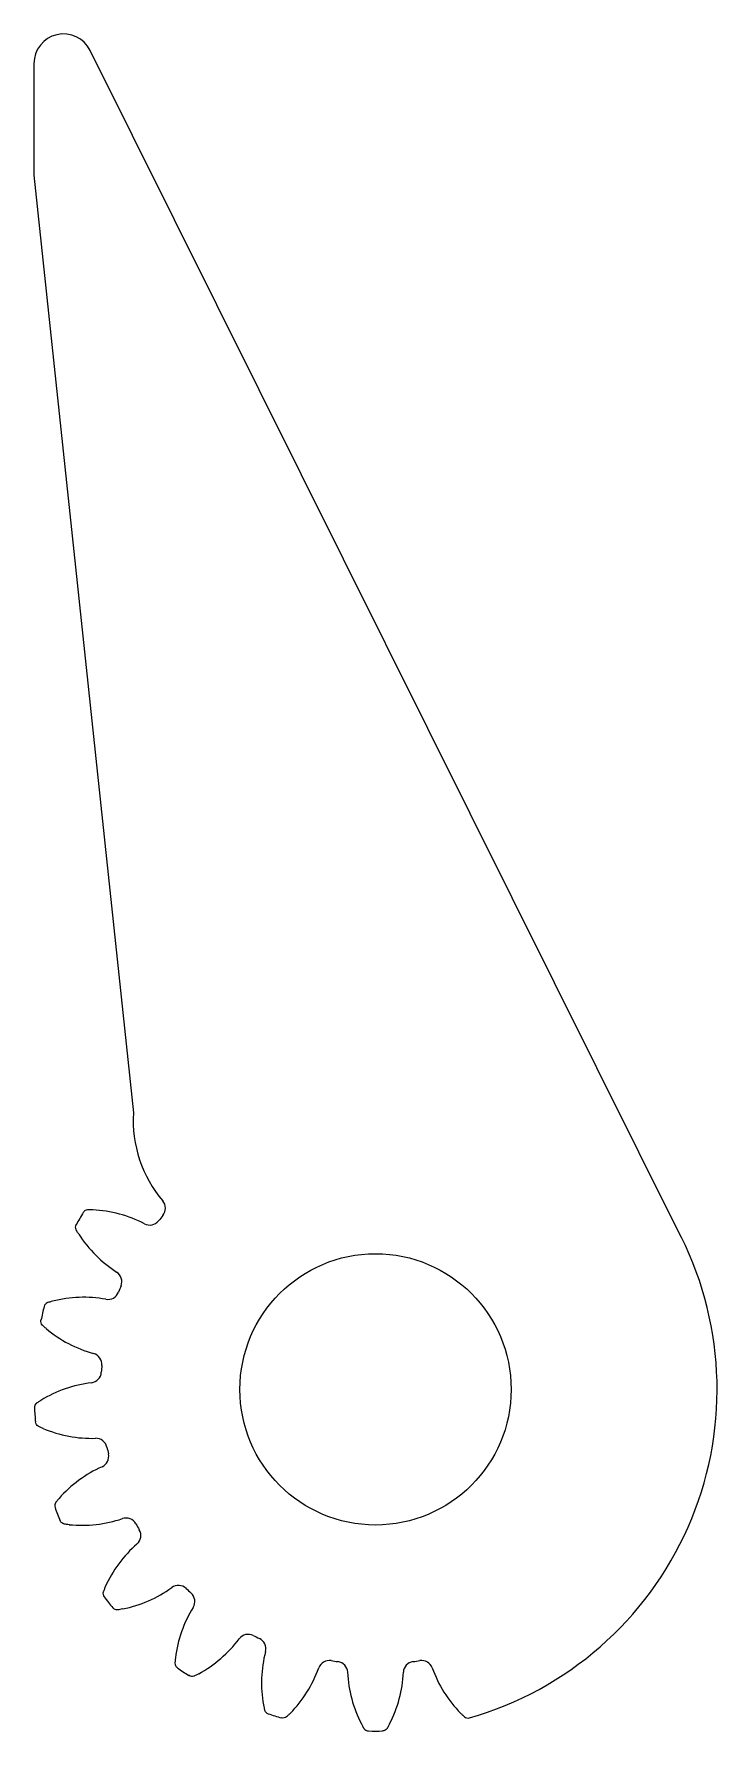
# Model space of a CAD drawing. Header units: millimetres. Extents: x -6.8 to 5.8, y -6.5 to 24.7.
import ezdxf

# ---------------------------------------------------------------- set-up
doc = ezdxf.new("R2010")
doc.units = ezdxf.units.MM
doc.layers.get('0').update_dxf_attribs({"linetype": 'CONTINUOUS'})

msp = doc.modelspace()

# ---------------------------------------------------------------- linework, layer by layer
for p, q in [((5.147, 2.564), (-5.75, 24.435)), ((5.147, 2.564), (-5.75, 24.435)), ((-6.788, 24.191), (-6.788, 22.137)), ((-6.788, 24.191), (-6.788, 22.137)), ((-6.788, 22.137), (-4.954, 4.854)), ((-6.788, 22.137), (-4.954, 4.854))]:
    msp.add_line(p, q)
msp.add_circle((-0.49, -0.244), 2.5)
msp.add_circle((-0.49, -0.244), 2.5)
for centre, radius, start, end in [((-6.24, 24.191), 0.548, 26.4839, 180), ((-6.24, 24.191), 0.548, 26.4839, 180), ((-2.658, 4.716), 2.3, 176.5631, 220.2741), ((-2.658, 4.716), 2.3, 176.5631, 220.2741), ((-4.572, 3.095), 0.208, -39.2825, 40.2741), ((-4.572, 3.095), 0.208, -39.2825, 40.2741), ((-0.49, -0.244), 6.298, 148.8255, 151.1745), ((-0.49, -0.244), 6.298, 148.8255, 151.1745), ((-5.809, 0.766), 2.3, 62.5831, 87.3094), ((-5.809, 0.766), 2.3, 62.5831, 87.3094), ((-4.654, 2.992), 0.208, 242.5831, 322.1396), ((-4.654, 2.992), 0.208, 242.5831, 322.1396), ((-0.49, -0.244), 5.065, 140.7175, 142.1396), ((-0.49, -0.244), 5.065, 140.7175, 142.1396), ((-4.024, 3.857), 2.3, 212.6906, 237.4169), ((-4.024, 3.857), 2.3, 212.6906, 237.4169), ((-0.49, -0.244), 6.298, -74.0317, 26.4839), ((-0.49, -0.244), 6.298, -74.0317, 26.4839), ((-5.375, 1.743), 0.208, -22.1396, 57.4169), ((-5.375, 1.743), 0.208, -22.1396, 57.4169), ((-0.49, -0.244), 5.065, 157.8604, 159.2825), ((-0.49, -0.244), 5.065, 157.8604, 159.2825), ((-0.49, -0.244), 6.298, 165.9683, 168.3174), ((-0.49, -0.244), 6.298, 165.9683, 168.3174), ((-5.87, -0.847), 2.3, 79.7259, 104.4522), ((-5.87, -0.847), 2.3, 79.7259, 104.4522), ((-5.423, 1.621), 0.208, 259.7259, 339.2825), ((-5.423, 1.621), 0.208, 259.7259, 339.2825), ((-5.076, 2.633), 2.3, 229.8335, 254.5598), ((-5.076, 2.633), 2.3, 229.8335, 254.5598), ((-5.744, 0.215), 0.208, -4.9968, 74.5598), ((-5.744, 0.215), 0.208, -4.9968, 74.5598), ((-5.753, 0.085), 0.208, 276.8688, 356.4254), ((-5.753, 0.085), 0.208, 276.8688, 356.4254), ((-0.49, -0.244), 5.065, 175.0032, 176.4254), ((-0.49, -0.244), 5.065, 175.0032, 176.4254), ((-5.454, -2.406), 2.3, 96.8688, 121.5951), ((-5.454, -2.406), 2.3, 96.8688, 121.5951), ((-0.49, -0.244), 6.298, 183.1112, 185.4602), ((-0.49, -0.244), 6.298, 183.1112, 185.4602), ((-5.72, 1.153), 2.3, 246.9764, 271.7027), ((-5.72, 1.153), 2.3, 246.9764, 271.7027), ((-5.646, -1.354), 0.208, 12.1461, 91.7027), ((-5.646, -1.354), 0.208, 12.1461, 91.7027), ((-5.617, -1.481), 0.208, -65.9884, 13.5682), ((-5.617, -1.481), 0.208, -65.9884, 13.5682), ((-0.49, -0.244), 5.065, 192.1461, 193.5682), ((-0.49, -0.244), 5.065, 192.1461, 193.5682), ((-4.596, -3.772), 2.3, 114.0116, 138.7379), ((-4.596, -3.772), 2.3, 114.0116, 138.7379), ((-0.49, -0.244), 6.298, 200.2541, 202.6031), ((-0.49, -0.244), 6.298, 200.2541, 202.6031), ((-5.9, -0.45), 2.3, 264.1192, 288.8455), ((-5.9, -0.45), 2.3, 264.1192, 288.8455), ((-5.09, -2.824), 0.208, 29.2889, 108.8455), ((-5.09, -2.824), 0.208, 29.2889, 108.8455), ((-0.49, -0.244), 5.065, 209.2889, 210.7111), ((-0.49, -0.244), 5.065, 209.2889, 210.7111), ((-3.374, -4.826), 2.3, 131.1545, 155.8808), ((-3.374, -4.826), 2.3, 131.1545, 155.8808), ((-5.024, -2.937), 0.208, -48.8455, 30.7111), ((-5.024, -2.937), 0.208, -48.8455, 30.7111), ((-5.599, -2.036), 2.3, 281.2621, 305.9884), ((-5.599, -2.036), 2.3, 281.2621, 305.9884), ((-4.125, -4.065), 0.208, 46.4318, 125.9884), ((-4.125, -4.065), 0.208, 46.4318, 125.9884), ((-0.49, -0.244), 5.065, 226.4318, 227.8539), ((-0.49, -0.244), 5.065, 226.4318, 227.8539), ((-4.029, -4.154), 0.208, -31.7027, 47.8539), ((-4.029, -4.154), 0.208, -31.7027, 47.8539), ((-0.49, -0.244), 6.298, 217.3969, 219.7459), ((-0.49, -0.244), 6.298, 217.3969, 219.7459), ((-1.895, -5.472), 2.3, 148.2973, 173.0236), ((-1.895, -5.472), 2.3, 148.2973, 173.0236), ((-4.844, -3.462), 2.3, 298.4049, 323.1312), ((-4.844, -3.462), 2.3, 298.4049, 323.1312), ((-2.837, -4.967), 0.208, 63.5746, 143.1312), ((-2.837, -4.967), 0.208, 63.5746, 143.1312), ((-0.49, -0.244), 5.065, 243.5746, 244.9968), ((-0.49, -0.244), 5.065, 243.5746, 244.9968), ((-2.719, -5.024), 0.208, -14.5598, 64.9968), ((-2.719, -5.024), 0.208, -14.5598, 64.9968), ((-0.292, -5.654), 2.3, 165.4402, 190.1665), ((-0.292, -5.654), 2.3, 165.4402, 190.1665), ((-1.341, -5.449), 0.208, 80.7175, 160.2741), ((-1.341, -5.449), 0.208, 80.7175, 160.2741), ((-0.49, -0.244), 5.065, 260.7175, 262.1396), ((-0.49, -0.244), 5.065, 260.7175, 262.1396), ((-1.211, -5.468), 0.208, 2.5831, 82.1396), ((-1.211, -5.468), 0.208, 2.5831, 82.1396), ((0.231, -5.468), 0.208, 97.8604, 177.4169), ((0.231, -5.468), 0.208, 97.8604, 177.4169), ((-0.49, -0.244), 5.065, 277.8604, 279.2825), ((-0.49, -0.244), 5.065, 277.8604, 279.2825), ((0.36, -5.449), 0.208, 19.7259, 99.2825), ((0.36, -5.449), 0.208, 19.7259, 99.2825), ((-0.49, -0.244), 6.298, 234.5398, 236.8888), ((-0.49, -0.244), 6.298, 234.5398, 236.8888), ((-3.702, -4.602), 2.3, 315.5478, 340.2741), ((-3.702, -4.602), 2.3, 315.5478, 340.2741), ((1.294, -5.355), 2.3, 182.5831, 207.3094), ((1.294, -5.355), 2.3, 182.5831, 207.3094), ((-2.274, -5.355), 2.3, 332.6906, 357.4169), ((-2.274, -5.355), 2.3, 332.6906, 357.4169), ((2.721, -4.602), 2.3, 199.7259, 224.4522), ((2.721, -4.602), 2.3, 199.7259, 224.4522), ((-0.49, -0.244), 6.298, 251.6826, 254.0317), ((-0.49, -0.244), 6.298, 251.6826, 254.0317), ((-0.49, -0.244), 6.298, 268.8255, 271.1745), ((-0.49, -0.244), 6.298, 268.8255, 271.1745)]:
    msp.add_arc(centre, radius, start, end)
for points, knots in [([(-5.788, 3.066), (-5.793, 3.066), (-5.797, 3.066), (-5.817, 3.063), (-5.831, 3.058), (-5.857, 3.043), (-5.869, 3.031), (-5.878, 3.017), (-5.878, 3.016), (-5.878, 3.016)], [-0.01330747, -0.01330747, -0.01330747, -0.01330747, -0.01181532, -0.01181532, -0.00657187, -0.00657187, 0, 0, 0.00020568, 0.00020568, 0.00020568, 0.00020568]), ([(-5.788, 3.066), (-5.793, 3.066), (-5.797, 3.066), (-5.817, 3.063), (-5.831, 3.058), (-5.857, 3.043), (-5.869, 3.031), (-5.878, 3.017), (-5.878, 3.016), (-5.878, 3.016)], [-0.01330747, -0.01330747, -0.01330747, -0.01330747, -0.01181532, -0.01181532, -0.00657187, -0.00657187, 0, 0, 0.00020568, 0.00020568, 0.00020568, 0.00020568]), ([(-5.701, 3.063), (-5.719, 3.064), (-5.738, 3.065), (-5.755, 3.065), (-5.767, 3.066), (-5.778, 3.066), (-5.788, 3.066)], [0.00019249611, 0.00019249611, 0.00019249611, 0.00019249611, 0.0002432229, 0.0002432229, 0.0002432229, 0.00027693849, 0.00027693849, 0.00027693849, 0.00027693849]), ([(-5.701, 3.063), (-5.719, 3.064), (-5.738, 3.065), (-5.755, 3.065), (-5.767, 3.066), (-5.778, 3.066), (-5.788, 3.066)], [0.00019249611, 0.00019249611, 0.00019249611, 0.00019249611, 0.0002432229, 0.0002432229, 0.0002432229, 0.00027693849, 0.00027693849, 0.00027693849, 0.00027693849]), ([(-6.006, 2.689), (-6.008, 2.693), (-6.01, 2.697), (-6.018, 2.715), (-6.02, 2.73), (-6.02, 2.76), (-6.016, 2.776), (-6.008, 2.791), (-6.008, 2.792), (-6.007, 2.792)], [0.05564129, 0.05564129, 0.05564129, 0.05564129, 0.05713345, 0.05713345, 0.06237689, 0.06237689, 0.06894876, 0.06894876, 0.06915444, 0.06915444, 0.06915444, 0.06915444]), ([(-6.006, 2.689), (-6.008, 2.693), (-6.01, 2.697), (-6.018, 2.715), (-6.02, 2.73), (-6.02, 2.76), (-6.016, 2.776), (-6.008, 2.791), (-6.008, 2.792), (-6.007, 2.792)], [0.05564129, 0.05564129, 0.05564129, 0.05564129, 0.05713345, 0.05713345, 0.06237689, 0.06237689, 0.06894876, 0.06894876, 0.06915444, 0.06915444, 0.06915444, 0.06915444]), ([(-5.96, 2.614), (-5.97, 2.63), (-5.98, 2.646), (-5.989, 2.661), (-5.995, 2.671), (-6.001, 2.68), (-6.006, 2.689)], [0.00019249611, 0.00019249611, 0.00019249611, 0.00019249611, 0.0002432229, 0.0002432229, 0.0002432229, 0.00027693849, 0.00027693849, 0.00027693849, 0.00027693849]), ([(-5.96, 2.614), (-5.97, 2.63), (-5.98, 2.646), (-5.989, 2.661), (-5.995, 2.671), (-6.001, 2.68), (-6.006, 2.689)], [0.00019249611, 0.00019249611, 0.00019249611, 0.00019249611, 0.0002432229, 0.0002432229, 0.0002432229, 0.00027693849, 0.00027693849, 0.00027693849, 0.00027693849]), ([(-6.529, 1.357), (-6.533, 1.356), (-6.537, 1.354), (-6.555, 1.346), (-6.567, 1.337), (-6.587, 1.315), (-6.595, 1.3), (-6.6, 1.284), (-6.6, 1.283), (-6.6, 1.283)], [-0.01330747, -0.01330747, -0.01330747, -0.01330747, -0.01181532, -0.01181532, -0.00657187, -0.00657187, 0, 0, 0.00020568, 0.00020568, 0.00020568, 0.00020568]), ([(-6.529, 1.357), (-6.533, 1.356), (-6.537, 1.354), (-6.555, 1.346), (-6.567, 1.337), (-6.587, 1.315), (-6.595, 1.3), (-6.6, 1.284), (-6.6, 1.283), (-6.6, 1.283)], [-0.01330747, -0.01330747, -0.01330747, -0.01330747, -0.01181532, -0.01181532, -0.00657187, -0.00657187, 0, 0, 0.00020568, 0.00020568, 0.00020568, 0.00020568]), ([(-6.444, 1.381), (-6.462, 1.376), (-6.48, 1.371), (-6.497, 1.366), (-6.508, 1.363), (-6.519, 1.36), (-6.529, 1.357)], [0.00019249611, 0.00019249611, 0.00019249611, 0.00019249611, 0.0002432229, 0.0002432229, 0.0002432229, 0.00027693849, 0.00027693849, 0.00027693849, 0.00027693849]), ([(-6.444, 1.381), (-6.462, 1.376), (-6.48, 1.371), (-6.497, 1.366), (-6.508, 1.363), (-6.519, 1.36), (-6.529, 1.357)], [0.00019249611, 0.00019249611, 0.00019249611, 0.00019249611, 0.0002432229, 0.0002432229, 0.0002432229, 0.00027693849, 0.00027693849, 0.00027693849, 0.00027693849]), ([(-6.626, 0.933), (-6.629, 0.936), (-6.632, 0.939), (-6.645, 0.954), (-6.651, 0.967), (-6.66, 0.997), (-6.661, 1.014), (-6.658, 1.03), (-6.657, 1.031), (-6.657, 1.031)], [0.05564129, 0.05564129, 0.05564129, 0.05564129, 0.05713345, 0.05713345, 0.06237689, 0.06237689, 0.06894876, 0.06894876, 0.06915444, 0.06915444, 0.06915444, 0.06915444]), ([(-6.626, 0.933), (-6.629, 0.936), (-6.632, 0.939), (-6.645, 0.954), (-6.651, 0.967), (-6.66, 0.997), (-6.661, 1.014), (-6.658, 1.03), (-6.657, 1.031), (-6.657, 1.031)], [0.05564129, 0.05564129, 0.05564129, 0.05564129, 0.05713345, 0.05713345, 0.06237689, 0.06237689, 0.06894876, 0.06894876, 0.06915444, 0.06915444, 0.06915444, 0.06915444]), ([(-6.559, 0.875), (-6.574, 0.887), (-6.588, 0.899), (-6.601, 0.911), (-6.61, 0.919), (-6.618, 0.926), (-6.626, 0.933)], [0.00019249611, 0.00019249611, 0.00019249611, 0.00019249611, 0.0002432229, 0.0002432229, 0.0002432229, 0.00027693849, 0.00027693849, 0.00027693849, 0.00027693849]), ([(-6.559, 0.875), (-6.574, 0.887), (-6.588, 0.899), (-6.601, 0.911), (-6.61, 0.919), (-6.618, 0.926), (-6.626, 0.933)], [0.00019249611, 0.00019249611, 0.00019249611, 0.00019249611, 0.0002432229, 0.0002432229, 0.0002432229, 0.00027693849, 0.00027693849, 0.00027693849, 0.00027693849]), ([(-6.732, -0.494), (-6.736, -0.496), (-6.74, -0.499), (-6.755, -0.512), (-6.763, -0.524), (-6.776, -0.552), (-6.779, -0.568), (-6.779, -0.585), (-6.779, -0.585), (-6.778, -0.586)], [-0.01330747, -0.01330747, -0.01330747, -0.01330747, -0.01181532, -0.01181532, -0.00657187, -0.00657187, 0, 0, 0.00020568, 0.00020568, 0.00020568, 0.00020568]), ([(-6.732, -0.494), (-6.736, -0.496), (-6.74, -0.499), (-6.755, -0.512), (-6.763, -0.524), (-6.776, -0.552), (-6.779, -0.568), (-6.779, -0.585), (-6.779, -0.585), (-6.778, -0.586)], [-0.01330747, -0.01330747, -0.01330747, -0.01330747, -0.01181532, -0.01181532, -0.00657187, -0.00657187, 0, 0, 0.00020568, 0.00020568, 0.00020568, 0.00020568]), ([(-6.659, -0.446), (-6.674, -0.456), (-6.69, -0.466), (-6.705, -0.476), (-6.714, -0.482), (-6.724, -0.488), (-6.732, -0.494)], [0.00019249611, 0.00019249611, 0.00019249611, 0.00019249611, 0.0002432229, 0.0002432229, 0.0002432229, 0.00027693849, 0.00027693849, 0.00027693849, 0.00027693849]), ([(-6.659, -0.446), (-6.674, -0.456), (-6.69, -0.466), (-6.705, -0.476), (-6.714, -0.482), (-6.724, -0.488), (-6.732, -0.494)], [0.00019249611, 0.00019249611, 0.00019249611, 0.00019249611, 0.0002432229, 0.0002432229, 0.0002432229, 0.00027693849, 0.00027693849, 0.00027693849, 0.00027693849]), ([(-6.7, -0.928), (-6.704, -0.926), (-6.708, -0.924), (-6.725, -0.913), (-6.735, -0.903), (-6.752, -0.877), (-6.757, -0.861), (-6.759, -0.844), (-6.759, -0.844), (-6.759, -0.843)], [0.05564129, 0.05564129, 0.05564129, 0.05564129, 0.05713345, 0.05713345, 0.06237689, 0.06237689, 0.06894876, 0.06894876, 0.06915444, 0.06915444, 0.06915444, 0.06915444]), ([(-6.7, -0.928), (-6.704, -0.926), (-6.708, -0.924), (-6.725, -0.913), (-6.735, -0.903), (-6.752, -0.877), (-6.757, -0.861), (-6.759, -0.844), (-6.759, -0.844), (-6.759, -0.843)], [0.05564129, 0.05564129, 0.05564129, 0.05564129, 0.05713345, 0.05713345, 0.06237689, 0.06237689, 0.06894876, 0.06894876, 0.06915444, 0.06915444, 0.06915444, 0.06915444]), ([(-6.62, -0.964), (-6.637, -0.956), (-6.654, -0.949), (-6.67, -0.942), (-6.68, -0.937), (-6.691, -0.932), (-6.7, -0.928)], [0.00019249611, 0.00019249611, 0.00019249611, 0.00019249611, 0.0002432229, 0.0002432229, 0.0002432229, 0.00027693849, 0.00027693849, 0.00027693849, 0.00027693849]), ([(-6.62, -0.964), (-6.637, -0.956), (-6.654, -0.949), (-6.67, -0.942), (-6.68, -0.937), (-6.691, -0.932), (-6.7, -0.928)], [0.00019249611, 0.00019249611, 0.00019249611, 0.00019249611, 0.0002432229, 0.0002432229, 0.0002432229, 0.00027693849, 0.00027693849, 0.00027693849, 0.00027693849]), ([(-6.382, -2.323), (-6.384, -2.326), (-6.387, -2.33), (-6.397, -2.347), (-6.402, -2.36), (-6.406, -2.391), (-6.404, -2.408), (-6.399, -2.423), (-6.399, -2.424), (-6.398, -2.424)], [-0.01330747, -0.01330747, -0.01330747, -0.01330747, -0.01181532, -0.01181532, -0.00657187, -0.00657187, 0, 0, 0.00020568, 0.00020568, 0.00020568, 0.00020568]), ([(-6.382, -2.323), (-6.384, -2.326), (-6.387, -2.33), (-6.397, -2.347), (-6.402, -2.36), (-6.406, -2.391), (-6.404, -2.408), (-6.399, -2.423), (-6.399, -2.424), (-6.398, -2.424)], [-0.01330747, -0.01330747, -0.01330747, -0.01330747, -0.01181532, -0.01181532, -0.00657187, -0.00657187, 0, 0, 0.00020568, 0.00020568, 0.00020568, 0.00020568]), ([(-6.325, -2.256), (-6.337, -2.27), (-6.349, -2.284), (-6.36, -2.297), (-6.368, -2.306), (-6.375, -2.315), (-6.382, -2.323)], [0.00019249611, 0.00019249611, 0.00019249611, 0.00019249611, 0.0002432229, 0.0002432229, 0.0002432229, 0.00027693849, 0.00027693849, 0.00027693849, 0.00027693849]), ([(-6.325, -2.256), (-6.337, -2.27), (-6.349, -2.284), (-6.36, -2.297), (-6.368, -2.306), (-6.375, -2.315), (-6.382, -2.323)], [0.00019249611, 0.00019249611, 0.00019249611, 0.00019249611, 0.0002432229, 0.0002432229, 0.0002432229, 0.00027693849, 0.00027693849, 0.00027693849, 0.00027693849]), ([(-6.223, -2.728), (-6.227, -2.727), (-6.231, -2.726), (-6.25, -2.721), (-6.263, -2.714), (-6.287, -2.695), (-6.297, -2.681), (-6.304, -2.666), (-6.304, -2.665), (-6.304, -2.665)], [0.05564129, 0.05564129, 0.05564129, 0.05564129, 0.05713345, 0.05713345, 0.06237689, 0.06237689, 0.06894876, 0.06894876, 0.06915444, 0.06915444, 0.06915444, 0.06915444]), ([(-6.223, -2.728), (-6.227, -2.727), (-6.231, -2.726), (-6.25, -2.721), (-6.263, -2.714), (-6.287, -2.695), (-6.297, -2.681), (-6.304, -2.666), (-6.304, -2.665), (-6.304, -2.665)], [0.05564129, 0.05564129, 0.05564129, 0.05564129, 0.05713345, 0.05713345, 0.06237689, 0.06237689, 0.06894876, 0.06894876, 0.06915444, 0.06915444, 0.06915444, 0.06915444]), ([(-6.135, -2.738), (-6.154, -2.736), (-6.172, -2.734), (-6.19, -2.732), (-6.201, -2.731), (-6.212, -2.729), (-6.223, -2.728)], [0.00019249611, 0.00019249611, 0.00019249611, 0.00019249611, 0.0002432229, 0.0002432229, 0.0002432229, 0.00027693849, 0.00027693849, 0.00027693849, 0.00027693849]), ([(-6.135, -2.738), (-6.154, -2.736), (-6.172, -2.734), (-6.19, -2.732), (-6.201, -2.731), (-6.212, -2.729), (-6.223, -2.728)], [0.00019249611, 0.00019249611, 0.00019249611, 0.00019249611, 0.0002432229, 0.0002432229, 0.0002432229, 0.00027693849, 0.00027693849, 0.00027693849, 0.00027693849]), ([(-5.507, -3.967), (-5.509, -3.971), (-5.51, -3.975), (-5.515, -3.994), (-5.516, -4.009), (-5.511, -4.039), (-5.504, -4.055), (-5.494, -4.068), (-5.494, -4.069), (-5.493, -4.069)], [-0.01330747, -0.01330747, -0.01330747, -0.01330747, -0.01181532, -0.01181532, -0.00657187, -0.00657187, 0, 0, 0.00020568, 0.00020568, 0.00020568, 0.00020568]), ([(-5.507, -3.967), (-5.509, -3.971), (-5.51, -3.975), (-5.515, -3.994), (-5.516, -4.009), (-5.511, -4.039), (-5.504, -4.055), (-5.494, -4.068), (-5.494, -4.069), (-5.493, -4.069)], [-0.01330747, -0.01330747, -0.01330747, -0.01330747, -0.01181532, -0.01181532, -0.00657187, -0.00657187, 0, 0, 0.00020568, 0.00020568, 0.00020568, 0.00020568]), ([(-5.473, -3.886), (-5.48, -3.903), (-5.488, -3.92), (-5.495, -3.936), (-5.499, -3.947), (-5.503, -3.957), (-5.507, -3.967)], [0.00019249611, 0.00019249611, 0.00019249611, 0.00019249611, 0.0002432229, 0.0002432229, 0.0002432229, 0.00027693849, 0.00027693849, 0.00027693849, 0.00027693849]), ([(-5.473, -3.886), (-5.48, -3.903), (-5.488, -3.92), (-5.495, -3.936), (-5.499, -3.947), (-5.503, -3.957), (-5.507, -3.967)], [0.00019249611, 0.00019249611, 0.00019249611, 0.00019249611, 0.0002432229, 0.0002432229, 0.0002432229, 0.00027693849, 0.00027693849, 0.00027693849, 0.00027693849]), ([(-5.236, -4.307), (-5.24, -4.308), (-5.245, -4.308), (-5.264, -4.309), (-5.279, -4.306), (-5.307, -4.294), (-5.321, -4.284), (-5.332, -4.272), (-5.332, -4.271), (-5.332, -4.271)], [0.05564129, 0.05564129, 0.05564129, 0.05564129, 0.05713345, 0.05713345, 0.06237689, 0.06237689, 0.06894876, 0.06894876, 0.06915444, 0.06915444, 0.06915444, 0.06915444]), ([(-5.236, -4.307), (-5.24, -4.308), (-5.245, -4.308), (-5.264, -4.309), (-5.279, -4.306), (-5.307, -4.294), (-5.321, -4.284), (-5.332, -4.272), (-5.332, -4.271), (-5.332, -4.271)], [0.05564129, 0.05564129, 0.05564129, 0.05564129, 0.05713345, 0.05713345, 0.06237689, 0.06237689, 0.06894876, 0.06894876, 0.06915444, 0.06915444, 0.06915444, 0.06915444]), ([(-5.149, -4.292), (-5.168, -4.295), (-5.186, -4.299), (-5.203, -4.302), (-5.215, -4.304), (-5.226, -4.305), (-5.236, -4.307)], [0.00019249611, 0.00019249611, 0.00019249611, 0.00019249611, 0.0002432229, 0.0002432229, 0.0002432229, 0.00027693849, 0.00027693849, 0.00027693849, 0.00027693849]), ([(-5.149, -4.292), (-5.168, -4.295), (-5.186, -4.299), (-5.203, -4.302), (-5.215, -4.304), (-5.226, -4.305), (-5.236, -4.307)], [0.00019249611, 0.00019249611, 0.00019249611, 0.00019249611, 0.0002432229, 0.0002432229, 0.0002432229, 0.00027693849, 0.00027693849, 0.00027693849, 0.00027693849]), ([(-4.178, -5.193), (-4.18, -5.211), (-4.182, -5.23), (-4.184, -5.247), (-4.185, -5.259), (-4.186, -5.27), (-4.187, -5.28)], [0.00019249611, 0.00019249611, 0.00019249611, 0.00019249611, 0.0002432229, 0.0002432229, 0.0002432229, 0.00027693849, 0.00027693849, 0.00027693849, 0.00027693849]), ([(-4.178, -5.193), (-4.18, -5.211), (-4.182, -5.23), (-4.184, -5.247), (-4.185, -5.259), (-4.186, -5.27), (-4.187, -5.28)], [0.00019249611, 0.00019249611, 0.00019249611, 0.00019249611, 0.0002432229, 0.0002432229, 0.0002432229, 0.00027693849, 0.00027693849, 0.00027693849, 0.00027693849]), ([(-4.187, -5.28), (-4.187, -5.285), (-4.187, -5.289), (-4.187, -5.309), (-4.183, -5.323), (-4.169, -5.35), (-4.158, -5.363), (-4.144, -5.373), (-4.144, -5.373), (-4.144, -5.374)], [-0.01330747, -0.01330747, -0.01330747, -0.01330747, -0.01181532, -0.01181532, -0.00657187, -0.00657187, 0, 0, 0.00020568, 0.00020568, 0.00020568, 0.00020568]), ([(-4.187, -5.28), (-4.187, -5.285), (-4.187, -5.289), (-4.187, -5.309), (-4.183, -5.323), (-4.169, -5.35), (-4.158, -5.363), (-4.144, -5.373), (-4.144, -5.373), (-4.144, -5.374)], [-0.01330747, -0.01330747, -0.01330747, -0.01330747, -0.01181532, -0.01181532, -0.00657187, -0.00657187, 0, 0, 0.00020568, 0.00020568, 0.00020568, 0.00020568]), ([(-3.828, -5.525), (-3.832, -5.527), (-3.836, -5.529), (-3.854, -5.535), (-3.869, -5.537), (-3.899, -5.534), (-3.915, -5.529), (-3.929, -5.52), (-3.93, -5.519), (-3.93, -5.519)], [0.05564129, 0.05564129, 0.05564129, 0.05564129, 0.05713345, 0.05713345, 0.06237689, 0.06237689, 0.06894876, 0.06894876, 0.06915444, 0.06915444, 0.06915444, 0.06915444]), ([(-3.828, -5.525), (-3.832, -5.527), (-3.836, -5.529), (-3.854, -5.535), (-3.869, -5.537), (-3.899, -5.534), (-3.915, -5.529), (-3.929, -5.52), (-3.93, -5.519), (-3.93, -5.519)], [0.05564129, 0.05564129, 0.05564129, 0.05564129, 0.05713345, 0.05713345, 0.06237689, 0.06237689, 0.06894876, 0.06894876, 0.06915444, 0.06915444, 0.06915444, 0.06915444]), ([(-3.749, -5.485), (-3.766, -5.494), (-3.782, -5.503), (-3.798, -5.51), (-3.808, -5.516), (-3.818, -5.521), (-3.828, -5.525)], [0.00019249611, 0.00019249611, 0.00019249611, 0.00019249611, 0.0002432229, 0.0002432229, 0.0002432229, 0.00027693849, 0.00027693849, 0.00027693849, 0.00027693849]), ([(-3.749, -5.485), (-3.766, -5.494), (-3.782, -5.503), (-3.798, -5.51), (-3.808, -5.516), (-3.818, -5.521), (-3.828, -5.525)], [0.00019249611, 0.00019249611, 0.00019249611, 0.00019249611, 0.0002432229, 0.0002432229, 0.0002432229, 0.00027693849, 0.00027693849, 0.00027693849, 0.00027693849]), ([(-2.555, -6.06), (-2.552, -6.078), (-2.549, -6.097), (-2.545, -6.114), (-2.543, -6.125), (-2.541, -6.136), (-2.538, -6.146)], [0.00019249611, 0.00019249611, 0.00019249611, 0.00019249611, 0.0002432229, 0.0002432229, 0.0002432229, 0.00027693849, 0.00027693849, 0.00027693849, 0.00027693849]), ([(-2.555, -6.06), (-2.552, -6.078), (-2.549, -6.097), (-2.545, -6.114), (-2.543, -6.125), (-2.541, -6.136), (-2.538, -6.146)], [0.00019249611, 0.00019249611, 0.00019249611, 0.00019249611, 0.0002432229, 0.0002432229, 0.0002432229, 0.00027693849, 0.00027693849, 0.00027693849, 0.00027693849]), ([(-2.538, -6.146), (-2.537, -6.151), (-2.536, -6.155), (-2.529, -6.173), (-2.522, -6.186), (-2.5, -6.208), (-2.486, -6.217), (-2.47, -6.222), (-2.47, -6.223), (-2.469, -6.223)], [-0.01330747, -0.01330747, -0.01330747, -0.01330747, -0.01181532, -0.01181532, -0.00657187, -0.00657187, 0, 0, 0.00020568, 0.00020568, 0.00020568, 0.00020568]), ([(-2.538, -6.146), (-2.537, -6.151), (-2.536, -6.155), (-2.529, -6.173), (-2.522, -6.186), (-2.5, -6.208), (-2.486, -6.217), (-2.47, -6.222), (-2.47, -6.223), (-2.469, -6.223)], [-0.01330747, -0.01330747, -0.01330747, -0.01330747, -0.01181532, -0.01181532, -0.00657187, -0.00657187, 0, 0, 0.00020568, 0.00020568, 0.00020568, 0.00020568]), ([(-2.06, -6.213), (-2.073, -6.226), (-2.086, -6.239), (-2.099, -6.251), (-2.107, -6.26), (-2.115, -6.267), (-2.123, -6.274)], [0.00019249611, 0.00019249611, 0.00019249611, 0.00019249611, 0.0002432229, 0.0002432229, 0.0002432229, 0.00027693849, 0.00027693849, 0.00027693849, 0.00027693849]), ([(-2.06, -6.213), (-2.073, -6.226), (-2.086, -6.239), (-2.099, -6.251), (-2.107, -6.26), (-2.115, -6.267), (-2.123, -6.274)], [0.00019249611, 0.00019249611, 0.00019249611, 0.00019249611, 0.0002432229, 0.0002432229, 0.0002432229, 0.00027693849, 0.00027693849, 0.00027693849, 0.00027693849]), ([(1.08, -6.213), (1.093, -6.226), (1.106, -6.239), (1.118, -6.251), (1.127, -6.26), (1.135, -6.267), (1.142, -6.274)], [0.00019249611, 0.00019249611, 0.00019249611, 0.00019249611, 0.0002432229, 0.0002432229, 0.0002432229, 0.00027693849, 0.00027693849, 0.00027693849, 0.00027693849]), ([(1.08, -6.213), (1.093, -6.226), (1.106, -6.239), (1.118, -6.251), (1.127, -6.26), (1.135, -6.267), (1.142, -6.274)], [0.00019249611, 0.00019249611, 0.00019249611, 0.00019249611, 0.0002432229, 0.0002432229, 0.0002432229, 0.00027693849, 0.00027693849, 0.00027693849, 0.00027693849]), ([(-2.123, -6.274), (-2.126, -6.278), (-2.129, -6.28), (-2.145, -6.292), (-2.159, -6.298), (-2.189, -6.304), (-2.206, -6.303), (-2.222, -6.299), (-2.222, -6.299), (-2.223, -6.299)], [0.05564129, 0.05564129, 0.05564129, 0.05564129, 0.05713345, 0.05713345, 0.06237689, 0.06237689, 0.06894876, 0.06894876, 0.06915444, 0.06915444, 0.06915444, 0.06915444]), ([(-2.123, -6.274), (-2.126, -6.278), (-2.129, -6.28), (-2.145, -6.292), (-2.159, -6.298), (-2.189, -6.304), (-2.206, -6.303), (-2.222, -6.299), (-2.222, -6.299), (-2.223, -6.299)], [0.05564129, 0.05564129, 0.05564129, 0.05564129, 0.05713345, 0.05713345, 0.06237689, 0.06237689, 0.06894876, 0.06894876, 0.06915444, 0.06915444, 0.06915444, 0.06915444]), ([(-0.749, -6.41), (-0.741, -6.427), (-0.732, -6.443), (-0.724, -6.459), (-0.718, -6.469), (-0.713, -6.479), (-0.708, -6.488)], [0.00019249611, 0.00019249611, 0.00019249611, 0.00019249611, 0.0002432229, 0.0002432229, 0.0002432229, 0.00027693849, 0.00027693849, 0.00027693849, 0.00027693849]), ([(-0.749, -6.41), (-0.741, -6.427), (-0.732, -6.443), (-0.724, -6.459), (-0.718, -6.469), (-0.713, -6.479), (-0.708, -6.488)], [0.00019249611, 0.00019249611, 0.00019249611, 0.00019249611, 0.0002432229, 0.0002432229, 0.0002432229, 0.00027693849, 0.00027693849, 0.00027693849, 0.00027693849]), ([(-0.708, -6.488), (-0.705, -6.492), (-0.703, -6.495), (-0.691, -6.511), (-0.68, -6.52), (-0.653, -6.536), (-0.637, -6.54), (-0.62, -6.54), (-0.62, -6.54), (-0.619, -6.541)], [-0.01330747, -0.01330747, -0.01330747, -0.01330747, -0.01181532, -0.01181532, -0.00657187, -0.00657187, 0, 0, 0.00020568, 0.00020568, 0.00020568, 0.00020568]), ([(-0.708, -6.488), (-0.705, -6.492), (-0.703, -6.495), (-0.691, -6.511), (-0.68, -6.52), (-0.653, -6.536), (-0.637, -6.54), (-0.62, -6.54), (-0.62, -6.54), (-0.619, -6.541)], [-0.01330747, -0.01330747, -0.01330747, -0.01330747, -0.01181532, -0.01181532, -0.00657187, -0.00657187, 0, 0, 0.00020568, 0.00020568, 0.00020568, 0.00020568]), ([(-0.273, -6.488), (-0.275, -6.492), (-0.277, -6.495), (-0.289, -6.511), (-0.3, -6.52), (-0.327, -6.536), (-0.343, -6.54), (-0.36, -6.54), (-0.361, -6.54), (-0.361, -6.541)], [0.05564129, 0.05564129, 0.05564129, 0.05564129, 0.05713345, 0.05713345, 0.06237689, 0.06237689, 0.06894876, 0.06894876, 0.06915444, 0.06915444, 0.06915444, 0.06915444]), ([(-0.273, -6.488), (-0.275, -6.492), (-0.277, -6.495), (-0.289, -6.511), (-0.3, -6.52), (-0.327, -6.536), (-0.343, -6.54), (-0.36, -6.54), (-0.361, -6.54), (-0.361, -6.541)], [0.05564129, 0.05564129, 0.05564129, 0.05564129, 0.05713345, 0.05713345, 0.06237689, 0.06237689, 0.06894876, 0.06894876, 0.06915444, 0.06915444, 0.06915444, 0.06915444]), ([(-0.231, -6.41), (-0.239, -6.427), (-0.248, -6.443), (-0.257, -6.459), (-0.262, -6.469), (-0.268, -6.479), (-0.273, -6.488)], [0.00019249611, 0.00019249611, 0.00019249611, 0.00019249611, 0.0002432229, 0.0002432229, 0.0002432229, 0.00027693849, 0.00027693849, 0.00027693849, 0.00027693849]), ([(-0.231, -6.41), (-0.239, -6.427), (-0.248, -6.443), (-0.257, -6.459), (-0.262, -6.469), (-0.268, -6.479), (-0.273, -6.488)], [0.00019249611, 0.00019249611, 0.00019249611, 0.00019249611, 0.0002432229, 0.0002432229, 0.0002432229, 0.00027693849, 0.00027693849, 0.00027693849, 0.00027693849]), ([(1.142, -6.274), (1.146, -6.278), (1.149, -6.28), (1.165, -6.292), (1.178, -6.298), (1.208, -6.304), (1.225, -6.303), (1.241, -6.299), (1.242, -6.299), (1.242, -6.299)], [-0.01330747, -0.01330747, -0.01330747, -0.01330747, -0.01181532, -0.01181532, -0.00657187, -0.00657187, 0, 0, 0.00020568, 0.00020568, 0.00020568, 0.00020568]), ([(1.142, -6.274), (1.146, -6.278), (1.149, -6.28), (1.165, -6.292), (1.178, -6.298), (1.208, -6.304), (1.225, -6.303), (1.241, -6.299), (1.242, -6.299), (1.242, -6.299)], [-0.01330747, -0.01330747, -0.01330747, -0.01330747, -0.01181532, -0.01181532, -0.00657187, -0.00657187, 0, 0, 0.00020568, 0.00020568, 0.00020568, 0.00020568])]:
    msp.add_open_spline(points, degree=3, knots=knots)

doc.saveas('drawing.dxf')
